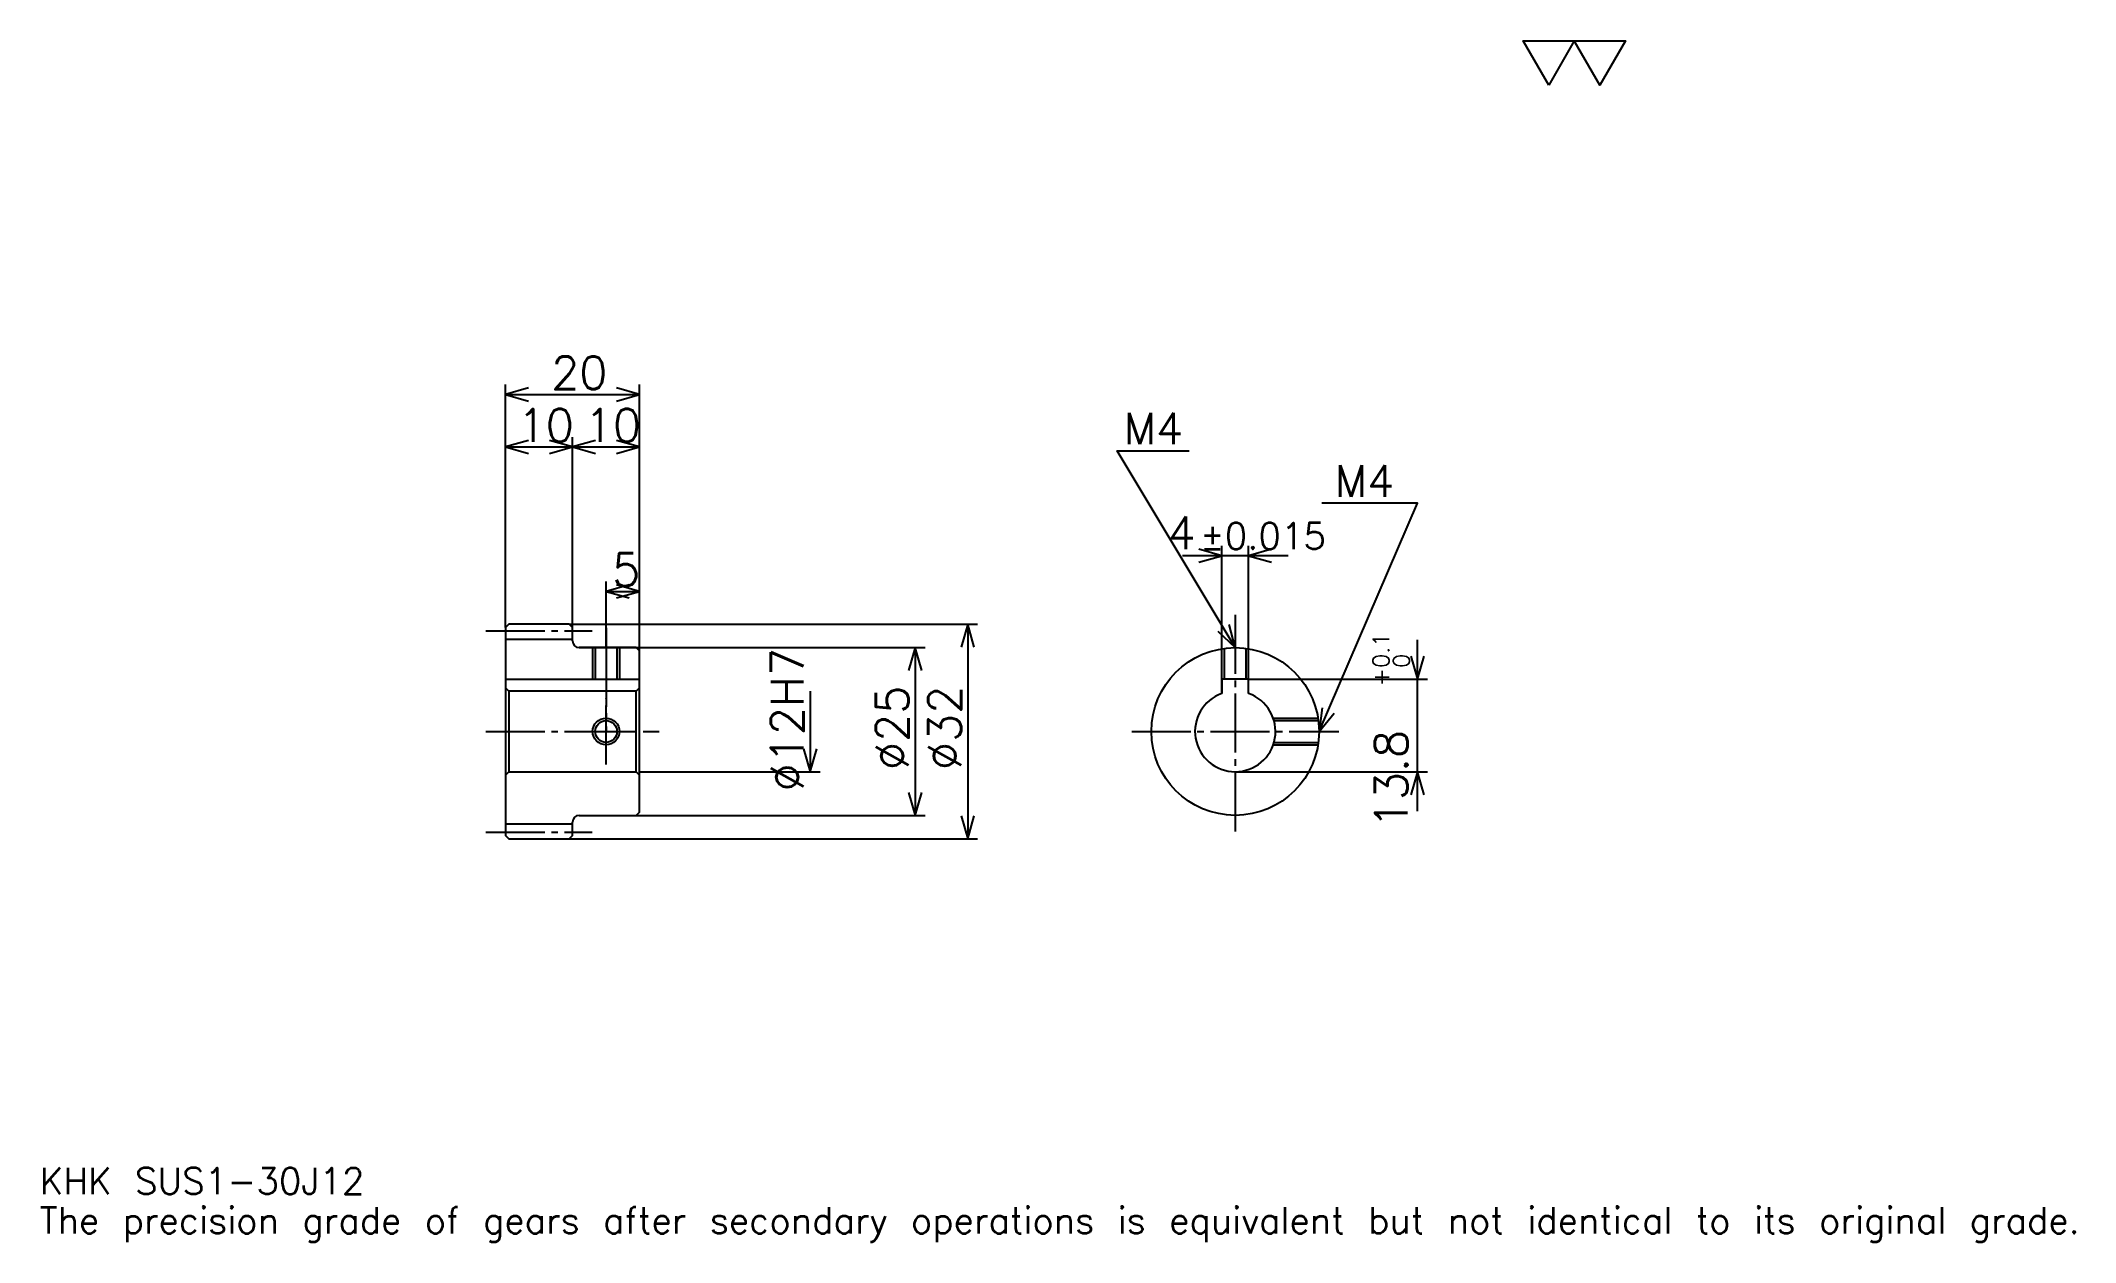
# Model space of a CAD drawing. Extents: x 10 to 313, y 4 to 183.
import ezdxf

# ---------------------------------------------------------------- set-up
doc = ezdxf.new("R2010")
doc.units = 0
doc.linetypes.add('DASHDOT', pattern=[11.739131, 8.804348, -0.978261, 0.978261, -0.978261])
doc.layers.get('0').update_dxf_attribs({"linetype": 'CONTINUOUS'})
doc.layers.add('DASHDOT', color=6, linetype='DASHDOT')
doc.styles.add('KANJI', font='TXT', dxfattribs={"bigfont": 'BIGFONT'})

msp = doc.modelspace()

# ---------------------------------------------------------------- linework, layer by layer
at = {"color": 5}
for p, q in [((79.239136, 95.728256), (79.239136, 131.434784)), ((99.239136, 95.728256), (99.239136, 131.434784)), ((79.239136, 129.967392), (99.239136, 129.967392)), ((79.239136, 122.141296), (89.239136, 122.141296)), ((89.239136, 95.728256), (89.239136, 123.608688)), ((89.239136, 122.141296), (99.239136, 122.141296)), ((186.043488, 87.528259), (186.043488, 107.391296)), ((190.043488, 87.528259), (190.043488, 107.391296)), ((195.913055, 105.923904), (180.17392, 105.923904)), ((94.239136, 95.728256), (94.239136, 102.086952)), ((94.239136, 100.61956), (99.239136, 100.61956)), ((79.239136, 95.228256), (79.239136, 95.728256)), ((88.739136, 95.728256), (99.239136, 95.728256)), ((89.239136, 95.228256), (89.239136, 95.728256)), ((94.239136, 92.228256), (94.239136, 95.728256)), ((94.239136, 92.228256), (94.239136, 95.728256)), ((99.239136, 95.728256), (149.619568, 95.728256)), ((99.239136, 91.728256), (99.239136, 95.728256)), ((148.152176, 95.728256), (148.152176, 63.728256)), ((90.239136, 92.228256), (99.239136, 92.228256)), ((99.239136, 92.228256), (141.793488, 92.228256)), ((140.326096, 92.228256), (140.326096, 67.228256)), ((215.217392, 67.858688), (215.217392, 93.39782)), ((124.67392, 85.728256), (124.67392, 73.728256)), ((190.043488, 87.528259), (216.684784, 87.528259)), ((99.239136, 73.728256), (126.141312, 73.728256)), ((188.043488, 73.728256), (216.684784, 73.728256)), ((90.239136, 67.228256), (99.239136, 67.228256)), ((99.239136, 67.228256), (141.793488, 67.228256)), ((88.739136, 63.728256), (99.239136, 63.728256)), ((99.239136, 63.728256), (149.619568, 63.728256))]:
    msp.add_line(p, q, dxfattribs=at)
at = {"color": 4}
for p, q in [((79.239136, 93.478256), (89.239136, 93.478256)), ((79.239136, 87.528259), (99.239136, 87.528259)), ((79.739136, 85.728256), (79.739136, 73.728256)), ((98.739136, 85.728256), (99.239136, 86.228256)), ((98.739136, 73.728256), (99.239136, 73.228256)), ((79.239136, 65.978256), (89.239136, 65.978256))]:
    msp.add_line(p, q, dxfattribs=at)
at = {"color": 7}
msp.add_lwpolyline([(234.782608, 176.08696), (230.967392, 182.699997), (246.228256, 182.699997), (242.41304, 176.08696), (238.597824, 182.699997), (234.782608, 176.08696)], dxfattribs=at)
at = {"color": 5}
for points in [[(82.663048, 130.945648), (79.239136, 129.967392), (82.663048, 128.989136)], [(95.815224, 128.989136), (99.239136, 129.967392), (95.815224, 130.945648)], [(82.663048, 123.11956), (79.239136, 122.141296), (82.663048, 121.16304)], [(85.815224, 121.16304), (89.239136, 122.141296), (85.815224, 123.11956)], [(92.663048, 123.11956), (89.239136, 122.141296), (92.663048, 121.16304)], [(95.815224, 121.16304), (99.239136, 122.141296), (95.815224, 123.11956)], [(188.043488, 92.228256), (170.434784, 121.57608), (181.195648, 121.57608)], [(200.543488, 79.728256), (215.217392, 113.75), (200.934784, 113.75)], [(182.619568, 104.945648), (186.043488, 105.923904), (182.619568, 106.902168)], [(193.467392, 106.902168), (190.043488, 105.923904), (193.467392, 104.945648)], [(97.663048, 101.597824), (94.239136, 100.61956), (97.663048, 99.641296)], [(95.815224, 99.641296), (99.239136, 100.61956), (95.815224, 101.597824)], [(149.130432, 92.304344), (148.152176, 95.728256), (147.17392, 92.304344)], [(185.443039, 94.660927), (188.043488, 92.228256), (187.120743, 95.667549)], [(141.304352, 88.804344), (140.326096, 92.228256), (139.347839, 88.804344)], [(214.239136, 90.952171), (215.217392, 87.528259), (216.195648, 90.952171)], [(201.001221, 83.259636), (200.543488, 79.728256), (202.79776, 82.484772)], [(123.695663, 77.152168), (124.67392, 73.728256), (125.652176, 77.152168)], [(216.195648, 70.304344), (215.217392, 73.728256), (214.239136, 70.304344)], [(139.347839, 70.652168), (140.326096, 67.228256), (141.304352, 70.652168)], [(147.17392, 67.152168), (148.152176, 63.728256), (149.130432, 67.152168)]]:
    msp.add_lwpolyline(points, dxfattribs=at)
at = {"color": 4}
for points in [[(89.239136, 93.228256), (89.239136, 95.228256), (88.739136, 95.728256), (79.739136, 95.728256), (79.239136, 95.228256), (79.239136, 73.228256)], [(90.239136, 67.228256), (98.739136, 67.228256), (99.239136, 67.728256), (99.239136, 91.728256), (98.739136, 92.228256), (90.239136, 92.228256)], [(92.239136, 92.228256), (92.239136, 87.528259)], [(92.619133, 92.228256), (92.619133, 87.528259)], [(95.859138, 92.228256), (95.859138, 87.528259)], [(96.239136, 92.228256), (96.239136, 87.528259)], [(186.043488, 85.385109), (186.043488, 92.067215)], [(186.423477, 87.528259), (186.423477, 92.122833)], [(189.663483, 87.528259), (189.663483, 92.122833)], [(190.043488, 85.385109), (190.043488, 92.067215)], [(79.239136, 73.228256), (79.739136, 73.728256), (98.739136, 73.728256), (98.739136, 85.728256), (79.739136, 85.728256), (79.239136, 86.228256)], [(190.043488, 85.385109), (190.043488, 87.528259), (186.043488, 87.528259), (186.043488, 85.385109)], [(193.700333, 81.728256), (200.382446, 81.728256)], [(193.820648, 81.348259), (200.438049, 81.348259)], [(193.700333, 77.728256), (200.382446, 77.728256)], [(193.820648, 78.108253), (200.438049, 78.108253)], [(79.239136, 73.228256), (79.239136, 64.228256), (79.739136, 63.728256), (88.739136, 63.728256), (89.239136, 64.228256), (89.239136, 66.228256)]]:
    msp.add_lwpolyline(points, dxfattribs=at)
for centre, radius in [((188.043488, 79.728256), 12.5), ((94.239136, 79.728256), 1.62)]:
    msp.add_circle(centre, radius, dxfattribs=at)
at = {"color": 7}
msp.add_circle((94.239136, 79.728256), 2, dxfattribs=at)
at = {"color": 4}
for centre, radius, start, end in [((90.239136, 93.228256), 1, 180, 270), ((188.043488, 79.728256), 6, 109.47122094, 70.52877906), ((90.239136, 66.228256), 1, 90, 180)]:
    msp.add_arc(centre, radius, start, end, dxfattribs=at)
at = {"layer": 'DASHDOT', "color": 7}
for p, q in [((188.043488, 97.11956), (188.043488, 64.293472)), ((76.304352, 94.728256), (92.17392, 94.728256)), ((94.239136, 92.228256), (94.239136, 79.728256)), ((76.304352, 79.728256), (102.17392, 79.728256)), ((172.608704, 79.728256), (203.478271, 79.728256)), ((76.304352, 64.728256), (92.17392, 64.728256))]:
    msp.add_line(p, q, dxfattribs=at)
for points in [[(94.239136, 95.16304), (94.239136, 84.593475)], [(94.239136, 74.793472), (94.239136, 84.66304)], [(89.304352, 79.728256), (99.17392, 79.728256)]]:
    msp.add_lwpolyline(points, dxfattribs=at)

# ---------------------------------------------------------------- texts
at = {"color": 7, "style": 'KANJI'}
for s, height, p in [('20', 4.891304, (86.059784, 130.75)), ('10', 4.891304, (81.059792, 122.923904)), ('10', 4.891304, (91.059784, 122.923904)), ('M4', 4.695652, (171.413055, 122.554344)), ('M4', 4.695652, (202.891296, 114.728256)), ('4', 4.891304, (177.946869, 106.902168)), ('%%p0.015', 3.913043, (182.788651, 106.902168)), ('5', 4.891304, (95.14946, 101.402168)), ('KHK SUS1-30J12', 3.913043, (9.782609, 10.76087)), ('The precision grade of gears after secondary operations is equivalent but not identical to its original grade.', 3.913043, (9.782609, 4.891304))]:
    msp.add_text(s, height=height, dxfattribs=at).set_placement(p)
for s, height, p in [('%%c12H7', 4.891304, (123.695663, 70.801628)), ('0.1', 2.445652, (211.010864, 89.212029)), ('+', 2.445652, (211.010864, 86.472893)), ('0', 2.445652, (214.043472, 89.212029)), ('%%c25', 4.891304, (139.347839, 73.980972)), ('%%c32', 4.891304, (147.17392, 73.980972)), ('13.8', 4.891304, (213.75, 65.301392))]:
    msp.add_text(s, height=height, rotation=90, dxfattribs=at).set_placement(p)

doc.saveas('drawing.dxf')
